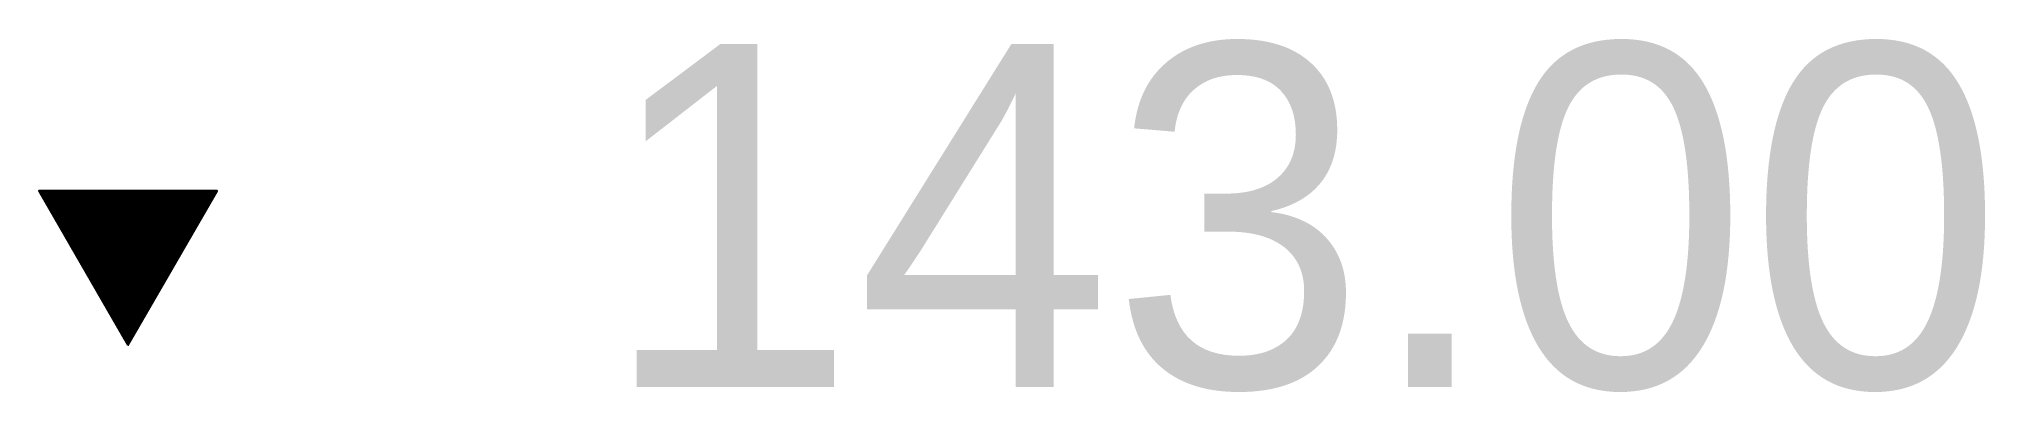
# Model space of a CAD drawing. Header units: metres. Extents: x -37 to 1099, y -69 to 137.
import ezdxf

# ---------------------------------------------------------------- set-up
doc = ezdxf.new("R2010")
doc.units = ezdxf.units.M

msp = doc.modelspace()

# ---------------------------------------------------------------- hatches: boundary and pattern name
h = msp.add_hatch()
h.set_pattern_fill('SOLID')
h.paths.add_polyline_path([(66.99, 48.18), (-36.97, 48.18), (15.01, -41.85)])

# ---------------------------------------------------------------- linework, layer by layer
msp.add_lwpolyline([(15.01, -41.85), (66.99, 48.18), (-36.97, 48.18)], close=True)

# ---------------------------------------------------------------- texts
at = {"insert": (291.56, 133.74), "char_height": 200, "attachment_point": 1}
msp.add_mtext('143.00', dxfattribs=at)

doc.saveas('drawing.dxf')
